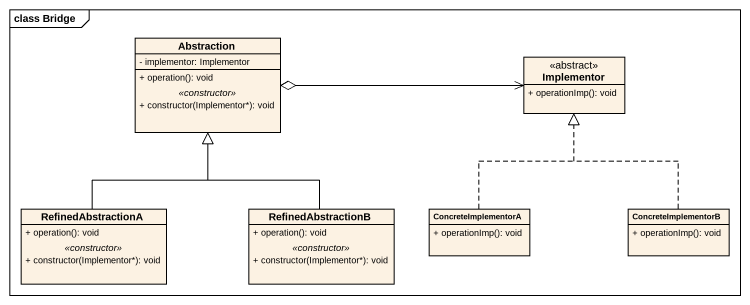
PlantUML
@startuml
mainframe class Bridge
hide circle
hide empty members
skinparam classAttributeIconSize 0
class Abstraction {
  - implementor: Implementor
  --
  + operation(): void
  .. <<constructor>> ..
  + constructor(Implementor*): void
}
class Implementor <<abstract>> {
  + operationImp(): void
}
class RefinedAbstractionA {
  + operation(): void
  .. <<constructor>> ..
  + constructor(Implementor*): void
}
class RefinedAbstractionB {
  + operation(): void
  .. <<constructor>> ..
  + constructor(Implementor*): void
}
class ConcreteImplementorA {
  + operationImp(): void
}
class ConcreteImplementorB {
  + operationImp(): void
}
Implementor <-left-o Abstraction
RefinedAbstractionA -up-|> Abstraction
RefinedAbstractionB -up-|> Abstraction
ConcreteImplementorA .up.|> Implementor
ConcreteImplementorB .up.|> Implementor
@enduml
